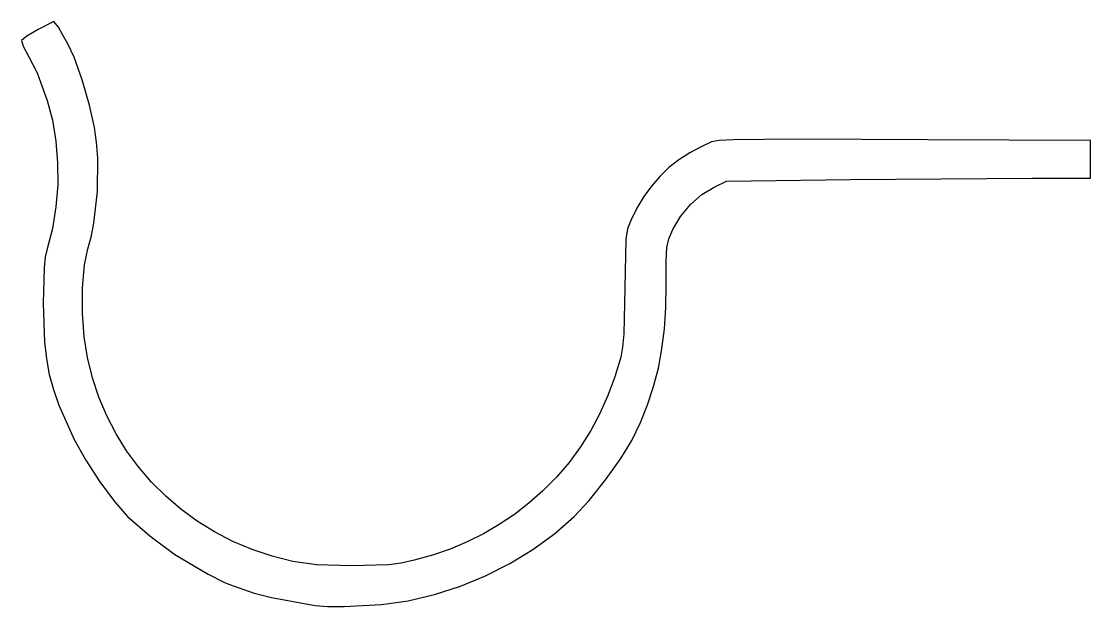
# Model space of a CAD drawing. Extents: x 3 to 163, y 2 to 90.
import ezdxf

# ---------------------------------------------------------------- set-up
doc = ezdxf.new("R2010")
doc.units = 0
doc.layers.get('0').update_dxf_attribs({"linetype": 'CONTINUOUS'})

msp = doc.modelspace()

# ---------------------------------------------------------------- linework, layer by layer
msp.add_lwpolyline([(57.2012, 2.4873), (61.1797, 3.06738), (65.1289, 3.9873), (69.0107, 5.23047), (72.7842, 6.77832), (76.4121, 8.6123), (79.8535, 10.7148), (83.0693, 13.0674), (86.0205, 15.6533), (88.2686, 18.0859), (90.749, 21.1807), (93.0234, 24.3604), (94.6543, 27.0449), (95.9424, 29.7207), (97.0312, 32.3975), (97.9297, 35.1084), (98.6436, 37.8867), (99.1797, 40.7646), (99.5469, 43.7744), (99.751, 46.9502), (99.7998, 50.3242), (99.79, 53.874), (99.8926, 55.9248), (100.201, 57.2529), (100.812, 58.6328), (101.964, 60.5908), (103.436, 62.3643), (105.136, 63.8594), (106.974, 64.9805), (108.832, 65.876), (127.353, 66.0977), (154.604, 66.3213), (163.336, 66.3223), (163.336, 71.9668), (138.906, 72.0547), (119.229, 72.127), (109.883, 72.0654), (107.747, 71.9424), (106.589, 71.7373), (105.064, 71.0137), (103.33, 70.1064), (101.716, 69.0654), (100.221, 67.8906), (98.8447, 66.5801), (97.5879, 65.1338), (96.4473, 63.5508), (95.4238, 61.8311), (94.5176, 59.9727), (94.0371, 58.7109), (93.7773, 57.165), (93.6289, 49.918), (93.4805, 42.9893), (93.291, 41), (92.9971, 39.5117), (92.1328, 36.5898), (91.0967, 33.7842), (89.8896, 31.0957), (88.5146, 28.5283), (86.9727, 26.084), (85.2656, 23.7666), (83.3945, 21.5781), (81.3613, 19.5225), (79.2744, 17.6787), (77.0957, 15.9902), (74.8252, 14.457), (72.4619, 13.0791), (70.0078, 11.8555), (67.46, 10.7861), (64.8203, 9.87207), (62.0889, 9.11328), (60.1406, 8.68848), (58.2617, 8.44141), (52.7402, 8.30566), (47.4746, 8.45801), (43.9209, 8.93066), (40.8164, 9.72461), (37.8271, 10.7334), (34.9619, 11.9492), (32.2275, 13.3633), (29.6328, 14.9658), (27.1865, 16.75), (24.8965, 18.7041), (22.7715, 20.8223), (20.8184, 23.0928), (19.0469, 25.5098), (17.4639, 28.0615), (16.0791, 30.7412), (14.8994, 33.5391), (13.9336, 36.4463), (13.1895, 39.4551), (12.6768, 42.5547), (12.4258, 46.085), (12.4512, 49.9043), (12.7256, 53.3447), (13.2207, 55.7393), (13.7432, 57.502), (14.1631, 59.5762), (14.6758, 64.3252), (14.7207, 69.3232), (14.5557, 71.708), (14.2598, 73.9053), (13.4941, 77.248), (12.377, 81.0459), (11.1934, 84.4033), (10.2334, 86.4268), (9.51758, 87.7197), (8.83203, 88.8994), (8.1543, 89.7812), (5.80078, 88.5469), (4.09473, 87.5645), (3.29785, 86.9355), (3.55957, 86.0615), (4.39648, 84.4873), (5.64453, 82.0947), (6.1416, 80.6631), (7.16699, 77.9492), (7.94141, 74.9912), (8.46191, 71.8535), (8.72656, 68.6006), (8.7334, 65.2979), (8.47754, 62.0107), (7.95801, 58.8027), (7.17188, 55.7393), (6.87988, 54.5098), (6.69238, 52.915), (6.55664, 47.625), (6.74902, 41.7832), (7.0332, 39.2852), (7.47266, 36.9414), (8.08789, 34.6553), (8.90039, 32.333), (11.209, 27.1924), (12.9297, 24.0918), (15.0303, 20.8525), (17.2139, 17.9053), (19.1826, 15.6797), (22.5322, 12.7549), (26.2822, 9.96289), (31.2764, 7.04785), (33.7041, 5.80469), (34.9873, 5.29199), (36.459, 4.78418), (38.1387, 4.2168), (40.7529, 3.56445), (47.2725, 2.34473), (49.1152, 2.2002), (51.6201, 2.17871)], close=True)

doc.saveas('drawing.dxf')
